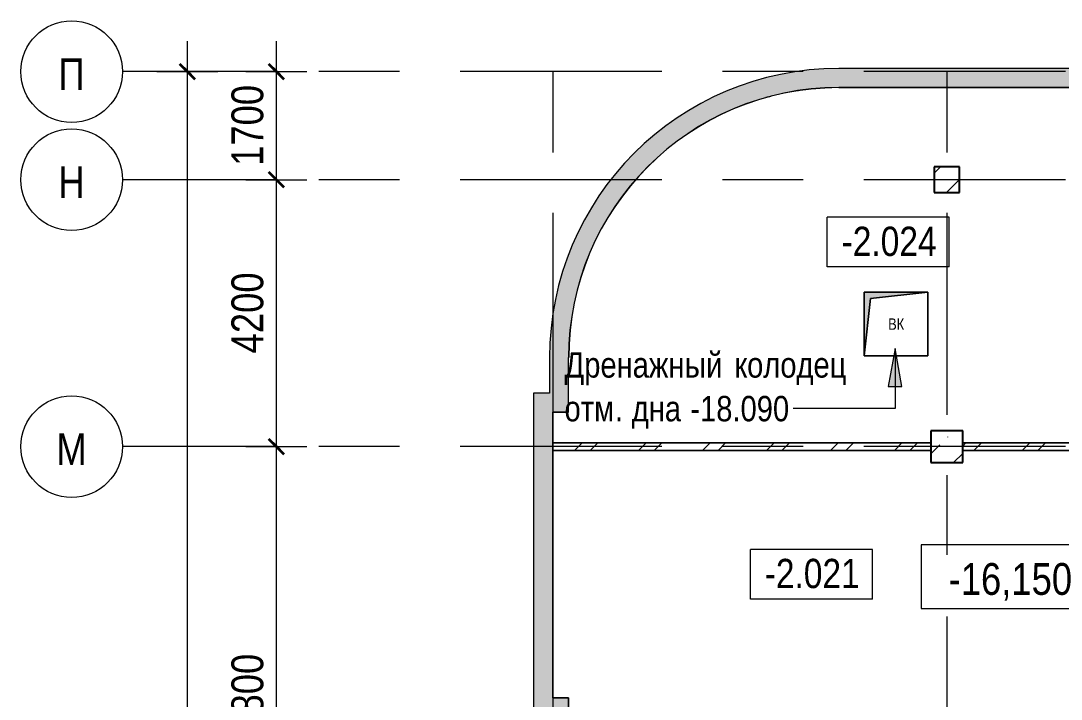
# Model space of a CAD drawing. Header units: millimetres. Extents: x 48966 to 155647, y -43515 to 30475.
# Drawn here: x 48966 to 65330, y 15543 to 26217 of the extents above; entities that cross this region are included whole.
import ezdxf

# ---------------------------------------------------------------- set-up
doc = ezdxf.new("R2010")
doc.units = ezdxf.units.MM
doc.linetypes.add('Осевые', pattern=[6350, 1270, -952.5, 3175, -952.5])
for name, color, linetype, lineweight in [('Высотные отметки', 7, 'Continuous', 9), ('Колонны', 7, 'Continuous', 9), ('Колонны-1', 7, 'Continuous', 25), ('Марки помещений', 7, 'Continuous', 9), ('Обобщенные модели', 7, 'Continuous', 9), ('Оси', 7, 'Continuous', 9), ('Оси-1', 7, 'Continuous', 18), ('Оси-2', 7, 'Осевые', 9), ('Перекрытия', 7, 'Continuous', 9), ('Размеры', 7, 'Continuous', 9), ('Размеры-200', 7, 'Continuous', 9), ('Стены', 7, 'Continuous', 9), ('Стены-1', 7, 'Continuous', 18), ('Текстовые примечания', 7, 'Continuous', 9), ('Типовые аннотации', 7, 'Continuous', 9), ('Штриховка разреза-2', 7, 'Continuous', 9), ('Элементы узлов', 7, 'Continuous', 9), ('Элементы узлов-1', 7, 'Continuous', 5)]:
    doc.layers.add(name, color=color, linetype=linetype, lineweight=lineweight)
doc.styles.add('Arial', font='Arial.ttf', dxfattribs={"width": 0.8, "height": 180})
doc.styles.add('Arial Narrow', font='Arial Narrow.ttf', dxfattribs={"height": 500})
doc.styles.add('Arial Narrow_1', font='Arial Narrow.ttf', dxfattribs={"height": 400})
doc.styles.add('Arial Narrow_2', font='Arial Narrow.ttf', dxfattribs={"height": 460})
doc.dimstyles.new('Диагональ_-_2_5_мм_Arial_narrow', dxfattribs={"dimscale": 304.8, "dimtxt": 511.715487, "dimasz": 0.787402, "dimexe": 1.574803, "dimexo": 0.0625, "dimgap": 0.19685, "dimtad": 1, "dimdec": 0, "dimzin": 0, "dimdsep": 46, "dimtxsty": 'Arial Narrow', "dimblk1": 'OBLIQUE', "dimblk2": 'OBLIQUE', "dimsah": 1, "dimcen": 0.09, "dimdle": 1.574803, "dimazin": 0, "dimtfac": 1, "dimtdec": 4, "dimtix": 1, "dimtmove": 0, "dimatfit": 3, "dimfxl": 1.574803, "dimfxlon": 1, "dimtvp": 1, "dimtolj": 1, "dimtzin": 0, "dimarcsym": 2})
doc.dimstyles.new('Диагональ_-_2_5_мм_Arial_narrow_1', dxfattribs={"dimscale": 304.8, "dimtxt": 511.715487, "dimasz": 0.787402, "dimexe": 1.574803, "dimexo": 0.0625, "dimgap": 0.19685, "dimtad": 1, "dimdec": 0, "dimzin": 0, "dimdsep": 46, "dimtxsty": 'Arial Narrow', "dimblk1": 'OBLIQUE', "dimblk2": 'OBLIQUE', "dimsah": 1, "dimcen": 0.09, "dimdle": 1.574803, "dimazin": 0, "dimtfac": 1, "dimtdec": 4, "dimtix": 1, "dimtmove": 1, "dimatfit": 3, "dimfxl": 1.574803, "dimfxlon": 1, "dimtvp": 1, "dimtolj": 1, "dimtzin": 0, "dimarcsym": 2})
pattern_1 = [(45, (0, 0), (-502.8943, 502.8943), []), (45, (0, 762), (-502.8943, 502.8943), [])]

# ---------------------------------------------------------------- blocks, each defined once
blk = doc.blocks.new('Колона монолитная31 - Колона монолитная-460846-План -2-го этажа на отм_ -16_650')
at = {"layer": 'Колонны'}
h = blk.add_hatch(dxfattribs=at)
h.set_pattern_fill('FP_18', color=256, style=0, pattern_type=2)
h.set_pattern_definition([(45, (14400, -43800), (-493.914, 493.914), []), (45, (14893.9, -43800), (-493.914, 493.914), [873.125, -174.625, 6.706, -167.919])])
h.paths.add_polyline_path([(78182, -24533), (78182, -24033), (77682, -24033), (77682, -24533), (77823, -24533)], flags=0)
at = {"layer": 'Колонны-1'}
for p, q in [((78182, -24033), (77682, -24033)), ((77682, -24033), (77682, -24533)), ((78182, -24533), (78182, -24033)), ((77682, -24533), (78182, -24533))]:
    blk.add_line(p, q, dxfattribs=at)
blk = doc.blocks.new('Колона монолитная32 - Колона монолитная-460858-План -2-го этажа на отм_ -16_650')
at = {"layer": 'Колонны'}
h = blk.add_hatch(dxfattribs=at)
h.set_pattern_fill('FP_3', color=256, style=0, pattern_type=2)
h.set_pattern_definition([(45, (0, -8400), (-493.914, 493.914), []), (45, (493.9, -8400), (-493.914, 493.914), [873.125, -174.625, 6.706, -167.919])])
h.paths.add_polyline_path([(63332, 15117), (63732, 15117), (63732, 15517), (63332, 15517)], flags=0)
at = {"layer": 'Колонны-1'}
for p, q in [((63732, 15517), (63332, 15517)), ((63332, 15517), (63332, 15117)), ((63732, 15117), (63732, 15517)), ((63332, 15117), (63732, 15117))]:
    blk.add_line(p, q, dxfattribs=at)
blk = doc.blocks.new('Стена монолитная - Стена монолитная-463893-План -2-го этажа на отм_ -16_650')
at = {"layer": 'Штриховка разреза-2'}
h = blk.add_hatch(dxfattribs=at)
h.set_pattern_fill('FP_1', color=256, style=0, pattern_type=2)
h.set_pattern_definition([(45, (0, 0), (-493.914, 493.914), []), (45, (493.9, 0), (-493.914, 493.914), [873.125, -174.625, 6.706, -167.919])])
h.paths.add_polyline_path([(150600, -31683), (149464, -28563), (149198, -28563), (139688, -2433), (139941, -2341), (136417, 7342), (136164, 7250), (133890, 13496), (133761, 13880), (133620, 14260), (133469, 14636), (133308, 15008), (133136, 15375), (132955, 15737), (132763, 16094), (132561, 16445), (132349, 16791), (132128, 17130), (131898, 17463), (131658, 17790), (131409, 18109), (131152, 18422), (131331, 18601), (131027, 18974), (130714, 19339), (130392, 19695), (130060, 20042), (129718, 20381), (129368, 20710), (129010, 21030), (128643, 21341), (128268, 21641), (127872, 21941), (127495, 22212), (127097, 22482), (126692, 22741), (126280, 22989), (125863, 23226), (125438, 23452), (125009, 23667), (124573, 23871), (124132, 24062), (123687, 24242), (120934, 25332), (120559, 25419), (120508, 25147), (120076, 25222), (119643, 25287), (119208, 25342), (118772, 25387), (118335, 25422), (117898, 25447), (117460, 25462), (117022, 25467), (109837, 25467), (109837, 25717), (100342, 25717), (100342, 25467), (61832, 25467), (61593, 25461), (61356, 25442), (61120, 25411), (60883, 25367), (60654, 25312), (60426, 25244), (60201, 25165), (59981, 25074), (59766, 24971), (59557, 24858), (59354, 24733), (59157, 24598), (58968, 24453), (58787, 24298), (58614, 24134), (58450, 23962), (58296, 23781), (58151, 23592), (58016, 23395), (57891, 23192), (57778, 22983), (57675, 22768), (57584, 22548), (57497, 22297), (57437, 22095), (57381, 21863), (57338, 21629), (57307, 21393), (57288, 21155), (57282, 20917), (57282, 20357), (57032, 20357), (57032, 15267), (57282, 15267), (57282, 13317), (57132, 13317), (57132, 5867), (57032, 5867), (57032, 2617), (57242, 2617), (57242, -43), (57032, -43), (57032, -2533), (57282, -2533), (57282, -21043), (57032, -21043), (57032, -21693), (57038, -21931), (57055, -22169), (57085, -22406), (57126, -22641), (57178, -22873), (57242, -23103), (57317, -23329), (57404, -23551), (57501, -23769), (57608, -23982), (57727, -24189), (57855, -24390), (57993, -24584), (58140, -24772), (58297, -24952), (58462, -25124), (58635, -25287), (58817, -25442), (59005, -25588), (59201, -25724), (59403, -25850), (59612, -25967), (59825, -26073), (59937, -25832), (60094, -25902), (60254, -25966), (60439, -26030), (74496, -30679), (74908, -30809), (75323, -30927), (75742, -31032), (76163, -31126), (76587, -31207), (77013, -31276), (77441, -31333), (77870, -31377), (77877, -31303), (78352, -31335), (78347, -31413), (78661, -31429), (78953, -31435), (79257, -31433), (91782, -31433), (91782, -31683), (108582, -31683), (108582, -31433), (142682, -31433), (142682, -31583), (144482, -31583), (144482, -31683)], flags=0)
h.paths.add_polyline_path([(150172, -31383), (143082, -31383), (143082, -31133), (108282, -31133), (108282, -31383), (92082, -31383), (92082, -31133), (79253, -31133), (78960, -31135), (78666, -31129), (78671, -31055), (77604, -30984), (77598, -31049), (77256, -31007), (76915, -30958), (76572, -30900), (76170, -30821), (75771, -30731), (75374, -30630), (74981, -30518), (74591, -30395), (60511, -25738), (60327, -25672), (60146, -25598), (59969, -25514), (59797, -25423), (59684, -25665), (59492, -25554), (59306, -25433), (59126, -25304), (58953, -25165), (58786, -25019), (58627, -24864), (58476, -24702), (58293, -24483), (58254, -24433), (58122, -24249), (57999, -24059), (57885, -23863), (57782, -23662), (57689, -23456), (57606, -23245), (57534, -23031), (57472, -22813), (57422, -22592), (57382, -22369), (57354, -22145), (57337, -21919), (57332, -21612), (57332, -21343), (57582, -21343), (57582, -2233), (57332, -2233), (57332, -343), (57542, -343), (57542, 2917), (57332, 2917), (57332, 13017), (57582, 13017), (57582, 15567), (57332, 15567), (57332, 20057), (57582, 20057), (57582, 20917), (57588, 21147), (57607, 21377), (57638, 21605), (57681, 21831), (57737, 22054), (57804, 22274), (57883, 22490), (57974, 22702), (58077, 22908), (58190, 23108), (58314, 23302), (58448, 23489), (58592, 23669), (58746, 23840), (58909, 24003), (59080, 24156), (59260, 24301), (59447, 24435), (59641, 24559), (59841, 24672), (60047, 24774), (60259, 24865), (60475, 24945), (60695, 25012), (60918, 25068), (61144, 25111), (61372, 25142), (61602, 25161), (61832, 25167), (100642, 25167), (100642, 25417), (109537, 25417), (109537, 25167), (117027, 25167), (117429, 25163), (117830, 25150), (118231, 25129), (118752, 25089), (118852, 25079), (119297, 25030), (119468, 25010), (119776, 24967), (120083, 24920), (120472, 24852), (123521, 23985), (123942, 23816), (124376, 23630), (124772, 23448), (125179, 23248), (125581, 23038), (125978, 22818), (126369, 22587), (126754, 22347), (127133, 22097), (127505, 21837), (127870, 21568), (128229, 21290), (128580, 21003), (128955, 20679), (129260, 20402), (129589, 20089), (129967, 19707), (130024, 19647), (130334, 19313), (130636, 18972), (130928, 18623), (130720, 18462), (131013, 18079), (131297, 17688), (131570, 17291), (131835, 16887), (132089, 16477), (132333, 16061), (132572, 15629), (132791, 15211), (133005, 14778), (133208, 14341), (133400, 13898), (133581, 13451), (133752, 12999), (135984, 6866), (136237, 6958), (139557, -2162), (139351, -2237), (145045, -17883), (145067, -17883), (145067, -17943), (149042, -28863), (149254, -28863), (150061, -31080)], flags=0)
at = {"layer": 'Стены-1'}
for p, q in [((100342, 25467), (61832, 25467)), ((61832, 25167), (100642, 25167)), ((57282, 20917), (57282, 20357)), ((57582, 20057), (57582, 20917)), ((57282, 20357), (57032, 20357)), ((57032, 20357), (57032, 15267)), ((57332, 15567), (57332, 20057)), ((57332, 20057), (57582, 20057)), ((57582, 15567), (57332, 15567)), ((57582, 13017), (57582, 15567))]:
    blk.add_line(p, q, dxfattribs=at)
for radius in [4550, 4250]:
    blk.add_arc((61832, 20917), radius, 90, 180, dxfattribs=at)
blk = doc.blocks.new('170_ОтверстиеПрямоугольноеВертикальное - 170_ОтверстиеПрямоугольноеВертикальное-5689120-План -2-го этажа на отм_ -16_650')
at = {"layer": 'Обобщенные модели'}
for p, q in [((-500, -500), (-500, 500)), ((-500, 500), (500, 500)), ((500, 500), (500, -500)), ((500, -500), (-500, -500))]:
    blk.add_line(p, q, dxfattribs=at)
blk = doc.blocks.new('Ось сетки - По умолчанию 2-349628-План -2-го этажа на отм_ -16_650')
at = {"layer": 'Оси-1'}
blk.add_circle((0, 0), 4, dxfattribs=at)
blk = doc.blocks.new('DIMBLOCK17-План -2-го этажа на отм_ -16_650')
at = {"layer": 'Размеры-200', "lineweight": 35, "transparency": 16777216}
for points in [[(51585, 25417), (51465, 25537), (51705, 25297)], [(51585, -31383), (51465, -31263), (51705, -31503)]]:
    blk.add_hatch(color=256, dxfattribs=at).paths.add_polyline_path(points, flags=0)
at = {"layer": 'Размеры-200', "transparency": 16777216}
for p, q in [((51585, -31863), (51585, 25897)), ((51105, 25417), (52065, 25417)), ((51585, 25417), (51105, 25417)), ((51585, -1483), (51585, -3467)), ((51585, -3467), (51585, -2983)), ((51105, -31383), (52065, -31383)), ((51585, -31383), (51105, -31383))]:
    blk.add_line(p, q, dxfattribs=at)
at = {"layer": 'Размеры-200', "lineweight": 35, "transparency": 16777216}
for p, q in [((51585, 25417), (51465, 25537)), ((51465, 25537), (51705, 25297)), ((51705, 25297), (51585, 25417)), ((51585, -31383), (51465, -31263)), ((51465, -31263), (51705, -31503)), ((51705, -31503), (51585, -31383))]:
    blk.add_line(p, q, dxfattribs=at)
at = {"layer": 'Размеры-200', "color": 0, "transparency": 16777216, "insert": (50879, -3067), "char_height": 500, "width": 1900.66, "attachment_point": 1, "rotation": 90, "line_spacing_factor": 0.974696, "style": 'Arial Narrow'}
blk.add_mtext('56800', dxfattribs=at)
blk = doc.blocks.new('_Oblique')
at = {"color": 0, "linetype": 'ByBlock', "lineweight": -2}
blk.add_line((-0.5, -0.5), (0.5, 0.5), dxfattribs=at)
blk = doc.blocks.new('DIMBLOCK28-План -2-го этажа на отм_ -16_650')
at = {"layer": 'Размеры-200', "lineweight": 35, "transparency": 16777216}
for points in [[(52985, 19517), (52865, 19637), (53105, 19397)], [(52985, 11717), (52865, 11837), (53105, 11597)]]:
    blk.add_hatch(color=256, dxfattribs=at).paths.add_polyline_path(points, flags=0)
at = {"layer": 'Размеры-200', "transparency": 16777216}
for p, q in [((52505, 19517), (53465, 19517)), ((52985, 19517), (52505, 19517)), ((52985, 11717), (52985, 19517)), ((52505, 11717), (53465, 11717)), ((52985, 11717), (52505, 11717))]:
    blk.add_line(p, q, dxfattribs=at)
at = {"layer": 'Размеры-200', "lineweight": 35, "transparency": 16777216}
for p, q in [((52985, 19517), (52865, 19637)), ((52865, 19637), (53105, 19397)), ((53105, 19397), (52985, 19517)), ((52985, 11717), (52865, 11837)), ((52865, 11837), (53105, 11597)), ((53105, 11597), (52985, 11717))]:
    blk.add_line(p, q, dxfattribs=at)
at = {"layer": 'Размеры-200', "color": 0, "transparency": 16777216, "insert": (52279, 14984), "char_height": 500, "width": 1520.53, "attachment_point": 1, "rotation": 90, "line_spacing_factor": 0.974696, "style": 'Arial Narrow'}
blk.add_mtext('7800', dxfattribs=at)
blk = doc.blocks.new('DIMBLOCK29-План -2-го этажа на отм_ -16_650')
at = {"layer": 'Размеры-200', "lineweight": 35, "transparency": 16777216}
for points in [[(52985, 23717), (52865, 23837), (53105, 23597)], [(52985, 19517), (52865, 19637), (53105, 19397)]]:
    blk.add_hatch(color=256, dxfattribs=at).paths.add_polyline_path(points, flags=0)
for p, q in [((52985, 23717), (52865, 23837)), ((52865, 23837), (53105, 23597)), ((53105, 23597), (52985, 23717)), ((52985, 19517), (52865, 19637)), ((52865, 19637), (53105, 19397)), ((53105, 19397), (52985, 19517))]:
    blk.add_line(p, q, dxfattribs=at)
at = {"layer": 'Размеры-200', "transparency": 16777216}
for p, q in [((52505, 23717), (53465, 23717)), ((52985, 23717), (52505, 23717)), ((52985, 19517), (52985, 23717)), ((52505, 19517), (53465, 19517)), ((52985, 19517), (52505, 19517))]:
    blk.add_line(p, q, dxfattribs=at)
at = {"layer": 'Размеры-200', "color": 0, "transparency": 16777216, "insert": (52279, 20984), "char_height": 500, "width": 1520.53, "attachment_point": 1, "rotation": 90, "line_spacing_factor": 0.974696, "style": 'Arial Narrow'}
blk.add_mtext('4200', dxfattribs=at)
blk = doc.blocks.new('DIMBLOCK30-План -2-го этажа на отм_ -16_650')
at = {"layer": 'Размеры-200', "lineweight": 35, "transparency": 16777216}
for points in [[(52985, 25417), (52865, 25537), (53105, 25297)], [(52985, 23717), (52865, 23837), (53105, 23597)]]:
    blk.add_hatch(color=256, dxfattribs=at).paths.add_polyline_path(points, flags=0)
at = {"layer": 'Размеры-200', "transparency": 16777216}
for p, q in [((52985, 23717), (52985, 25897)), ((52505, 25417), (53465, 25417)), ((52985, 25417), (52505, 25417)), ((52505, 23717), (53465, 23717)), ((52985, 23717), (52505, 23717))]:
    blk.add_line(p, q, dxfattribs=at)
at = {"layer": 'Размеры-200', "lineweight": 35, "transparency": 16777216}
for p, q in [((52985, 25417), (52865, 25537)), ((52865, 25537), (53105, 25297)), ((53105, 25297), (52985, 25417)), ((52985, 23717), (52865, 23837)), ((52865, 23837), (53105, 23597)), ((53105, 23597), (52985, 23717))]:
    blk.add_line(p, q, dxfattribs=at)
at = {"layer": 'Размеры-200', "color": 0, "transparency": 16777216, "insert": (52279, 23934), "char_height": 500, "width": 1520.53, "attachment_point": 1, "rotation": 90, "line_spacing_factor": 0.974696, "style": 'Arial Narrow'}
blk.add_mtext('1700', dxfattribs=at)
blk = doc.blocks.new('Марка помещения_Р - Марка помещения-4575829-План -2-го этажа на отм_ -16_650')
at = {"layer": 'Марки помещений'}
for p, q in [((-4.79375, -1.95625), (-4.79375, 1.95625)), ((4.79375, 1.95625), (-4.79375, 1.95625)), ((4.79375, -1.95625), (4.79375, 1.95625)), ((4.79375, -1.95625), (-4.79375, -1.95625))]:
    blk.add_line(p, q, dxfattribs=at)
blk = doc.blocks.new('Высотные отметки - Высотная отметка - Рамка_14мм длина-4459141-План -2-го этажа на отм_ -16_650')
at = {"layer": 'Высотные отметки'}
for p, q in [((7, 5), (-7, 5)), ((-7, 5), (-7, 0)), ((7, 0), (7, 5)), ((-7, 0), (7, 0))]:
    blk.add_line(p, q, dxfattribs=at)

msp = doc.modelspace()

# ---------------------------------------------------------------- hatches: boundary and pattern name
at = {"layer": 'Текстовые примечания'}
msp.add_hatch(color=256, dxfattribs=at).paths.add_polyline_path([(62716.3, 21061), (62610.5, 20461), (62822, 20461)], flags=0)
at = {"layer": 'Штриховка разреза-2'}
h = msp.add_hatch(dxfattribs=at)
h.set_pattern_fill('FP_54', color=256, style=0, pattern_type=2)
h.set_pattern_definition(pattern_1)
h.paths.add_polyline_path([(63281.6, 19457.1), (63281.6, 19577.1), (57331.6, 19577.1), (57331.6, 19457.1), (61729.6, 19457.1)], flags=0)
h = msp.add_hatch(dxfattribs=at)
h.set_pattern_fill('FP_54', color=256, style=0, pattern_type=2)
h.set_pattern_definition(pattern_1)
h.paths.add_polyline_path([(71681.6, 19457.1), (71681.6, 19577.1), (65991.6, 19577.1), (65991.6, 19457.1), (70195.3, 19457.1)], flags=0)
h.paths.add_polyline_path([(65871.6, 19457.1), (65871.6, 19577.1), (63781.6, 19577.1), (63781.6, 19457.1), (65115.9, 19457.1)], flags=0)
at = {"layer": 'Элементы узлов-1'}
msp.add_hatch(color=256, dxfattribs=at).paths.add_polyline_path([(62231.6, 20947.1), (62331.6, 21847.1), (63231.6, 21947.1), (62231.6, 21947.1), (62231.6, 21941.1)], flags=0)

# ---------------------------------------------------------------- linework, layer by layer
at = {"layer": 'Высотные отметки'}
msp.add_line((64526.6, 16970.6), (64526.6, 16970.6), dxfattribs=at)
msp.add_line((64526.6, 16970.6), (64526.6, 16970.6), dxfattribs=at)
at = {"layer": 'Оси-2'}
for p, q in [((150171.6, 25417.1), (50565.6, 25417.1)), ((57331.6, 25417.1), (57331.6, -41737.8)), ((63531.6, 25417.1), (63531.6, -41737.8)), ((150171.6, 23717.1), (50565.6, 23717.1)), ((150171.6, 19517.1), (50565.6, 19517.1))]:
    msp.add_line(p, q, dxfattribs=at)
at = {"layer": 'Перекрытия'}
for p, q in [((69511.6, 25166.9), (61831.6, 25166.9)), ((57581.6, 20057.1), (57331.6, 20057.1)), ((57331.6, 20057.1), (57331.6, 19577.1)), ((63281.6, 19577.1), (63281.6, 19767.1)), ((63281.6, 19767.1), (63781.6, 19767.1)), ((63781.6, 19767.1), (63781.6, 19577.1)), ((57331.6, 19577.1), (63281.6, 19577.1)), ((63781.6, 19577.1), (65871.6, 19577.1)), ((63281.6, 19457.1), (57331.6, 19457.1)), ((57331.6, 19457.1), (57331.6, 15567.1)), ((63281.6, 19267.1), (63281.6, 19457.1)), ((65871.6, 19457.1), (63781.6, 19457.1)), ((63781.6, 19457.1), (63781.6, 19267.1)), ((63781.6, 19267.1), (63281.6, 19267.1)), ((57331.6, 15567.1), (57581.6, 15567.1)), ((57581.6, 15567.1), (57581.6, 15317.1))]:
    msp.add_line(p, q, dxfattribs=at)
for start, end in [(101.43157, 102.58091), (98.67861, 99.52131), (96.15584, 96.38045), (104.58413, 105.56717)]:
    msp.add_arc((61851, 20828.8), 4338.5, start, end, dxfattribs=at)
at = {"layer": 'Стены-1'}
for p, q in [((57331.6, 20055.1), (57331.6, 19577.1)), ((57333.6, 19582.1), (57333.6, 20055.1)), ((63783.6, 19769.1), (63281.6, 19769.1)), ((63281.6, 19767.1), (63781.6, 19767.1)), ((63783.6, 19767.1), (63783.6, 19769.1)), ((63281.6, 19577.1), (57331.6, 19577.1)), ((57331.6, 19577.1), (57331.6, 19457.1)), ((57331.6, 19577.1), (57333.6, 19577.1)), ((63281.6, 19457.1), (63281.6, 19577.1)), ((65871.6, 19577.1), (63781.6, 19577.1)), ((63781.6, 19577.1), (63781.6, 19457.1)), ((57331.6, 19457.1), (63281.6, 19457.1)), ((57331.6, 19452.1), (57331.6, 15567.1)), ((57333.6, 15569.1), (57333.6, 19452.1)), ((63781.6, 19457.1), (65871.6, 19457.1)), ((57331.6, 15567.1), (57333.6, 15567.1))]:
    msp.add_line(p, q, dxfattribs=at)
for radius in [4250, 4248]:
    msp.add_arc((61831.6, 20917.1), radius, 90, 180, dxfattribs=at)
at = {"layer": 'Текстовые примечания'}
for p, q in [((62716.3, 21061), (62610.5, 20461)), ((62822, 20461), (62716.3, 21061)), ((62716.3, 21061), (62716.3, 20115.1)), ((62610.5, 20461), (62822, 20461)), ((62207.6, 20115.1), (61116.1, 20115.1)), ((62716.3, 20115.1), (62207.6, 20115.1))]:
    msp.add_line(p, q, dxfattribs=at)
at = {"layer": 'Элементы узлов'}
for p, q in [((63231.6, 21947.1), (62231.6, 21947.1)), ((62231.6, 21947.1), (62231.6, 20947.1)), ((63231.6, 21947.1), (62331.6, 21847.1)), ((62331.6, 21847.1), (63231.6, 21947.1)), ((63231.6, 20947.1), (63231.6, 21947.1)), ((62331.6, 21847.1), (62231.6, 20947.1)), ((62231.6, 20947.1), (62331.6, 21847.1)), ((62231.6, 20947.1), (63231.6, 20947.1))]:
    msp.add_line(p, q, dxfattribs=at)

# ---------------------------------------------------------------- block references
at = {"layer": 'Высотные отметки', "xscale": 199.9999999999999, "yscale": 199.9999999999999, "zscale": 199.9999999999999}
msp.add_blockref('Высотные отметки - Высотная отметка - Рамка_14мм длина-4459141-План -2-го этажа на отм_ -16_650', (64526.6, 16970.6), dxfattribs=at)
at = {"layer": 'Колонны'}
for name, p in [('Колона монолитная32 - Колона монолитная-460858-План -2-го этажа на отм_ -16_650', (0, 8400)), ('Колона монолитная31 - Колона монолитная-460846-План -2-го этажа на отм_ -16_650', (-14400, 43800))]:
    msp.add_blockref(name, p, dxfattribs=at)
at = {"layer": 'Марки помещений', "xscale": 199.9999999999999, "yscale": 199.9999999999999, "zscale": 199.9999999999999}
for p in [(62610.5, 22735.5), (61401.1, 17509.3)]:
    msp.add_blockref('Марка помещения_Р - Марка помещения-4575829-План -2-го этажа на отм_ -16_650', p, dxfattribs=at)
at = {"layer": 'Оси-1', "xscale": 199.9999999999999, "yscale": 199.9999999999999, "zscale": 199.9999999999999, "rotation": 89.99999999999982}
for p in [(49765.6, 25417.1), (49765.6, 23717.1), (49765.6, 19517.1)]:
    msp.add_blockref('Ось сетки - По умолчанию 2-349628-План -2-го этажа на отм_ -16_650', p, dxfattribs=at)
at = {"layer": 'Стены'}
msp.add_blockref('Стена монолитная - Стена монолитная-463893-План -2-го этажа на отм_ -16_650', (0, 0), dxfattribs=at)
at = {"layer": 'Элементы узлов'}
msp.add_blockref('170_ОтверстиеПрямоугольноеВертикальное - 170_ОтверстиеПрямоугольноеВертикальное-5689120-План -2-го этажа на отм_ -16_650', (62731.6, 21447.1), dxfattribs=at)

# ---------------------------------------------------------------- texts
at = {"layer": 'Марки помещений', "char_height": 460, "width": 1795.78, "attachment_point": 1, "style": 'Arial Narrow_2'}
for s, insert in [('-2.024', (61876.6, 22977.4)), ('-2.021', (60667.2, 17751.2))]:
    msp.add_mtext(s, dxfattribs=dict(at, insert=insert))
at = {"layer": 'Оси', "char_height": 500, "attachment_point": 1, "style": 'Arial Narrow'}
for s, insert, width in [('\\fArial Narrow|b0|i0|c204|p34|;П', (49557.4, 25627.7), 497.046), ('\\fArial Narrow|b0|i0|c204|p34|;Н', (49557.4, 23927.7), 497.046), ('\\fArial Narrow|b0|i0|c204|p34|;М', (49524.4, 19727.7), 577.215)]:
    msp.add_mtext(s, dxfattribs=dict(at, insert=insert, width=width))
at = {"layer": 'Текстовые примечания', "char_height": 400, "attachment_point": 1, "style": 'Arial Narrow_1'}
for s, insert, width in [('Дренажный', (57517.8, 21003.1), 3078.48), ('\\fArial Narrow|b0|i0|c204|p34|; ', (60057.8, 21003.1), 160.337), ('\\fArial Narrow|b0|i0|c204|p34|; ', (62002.5, 21003.1), 160.338), ('колодец', (60190.1, 21003.1), 2196.624), (' -18.090', (59369.9, 20315.1), 2116.455), ('отм', (57517.8, 20315.1), 962.025), ('дна', (58576.1, 20315.1), 962.025), ('. ', (58311.5, 20315.1), 320.675)]:
    msp.add_mtext(s, dxfattribs=dict(at, insert=insert, width=width))
at = {"layer": 'Типовые аннотации', "insert": (62609.4, 21535.1), "char_height": 180, "width": 307.848, "attachment_point": 1, "style": 'Arial'}
msp.add_mtext('ВК', dxfattribs=at)

# ---------------------------------------------------------------- dimensions: what is measured, and where the dimension line sits
at = {"layer": 'Размеры'}
dim = msp.add_linear_dim(base=(51585.5, 25417.1), p1=(51105.5, -31382.9), p2=(51105.5, 25417.1), angle=90, dimstyle='Диагональ_-_2_5_мм_Arial_narrow_1', override={"dimpost": '<>', "dimfxl": 56800}, dxfattribs=at)
dim.commit()
dim.dimension.update_dxf_attribs({"geometry": 'DIMBLOCK17-План -2-го этажа на отм_ -16_650', "text_midpoint": (51212.6, -2116.2), "dimtype": 160, "text_rotation": 90})
for base, p1, p2, override, picture, middle in [((52985.5, 25417.1), (52505.5, 23717.1), (52505.5, 25417.1), {"dimpost": '<>', "dimfxl": 1700}, 'DIMBLOCK30-План -2-го этажа на отм_ -16_650', (52670.2, 24567.1)), ((52985.5, 23717.1), (52505.5, 19517.1), (52505.5, 23717.1), {"dimpost": '<>', "dimfxl": 4200}, 'DIMBLOCK29-План -2-го этажа на отм_ -16_650', (52670.2, 21617.1)), ((52985.5, 19517.1), (52505.5, 11717.1), (52505.5, 19517.1), {"dimpost": '<>', "dimfxl": 7800}, 'DIMBLOCK28-План -2-го этажа на отм_ -16_650', (52670.2, 15617.1))]:
    dim = msp.add_linear_dim(base=base, p1=p1, p2=p2, angle=90, dimstyle='Диагональ_-_2_5_мм_Arial_narrow', override=override, dxfattribs=at)
    dim.commit()
    dim.dimension.update_dxf_attribs({"geometry": picture, "text_midpoint": middle})

# ---------------------------------------------------------------- next in the draw order: texts
at = {"layer": 'Высотные отметки', "insert": (63559.5, 17685), "char_height": 500, "width": 2321.116, "attachment_point": 1, "line_spacing_factor": 0.974696, "style": 'Arial Narrow', "bg_fill": 3, "box_fill_scale": 1.25, "bg_fill_color": 256, "bg_fill_true_color": 13158600, "bg_fill_transparency": 0}
msp.add_mtext('-16,150', dxfattribs=at)

doc.saveas('drawing.dxf')
